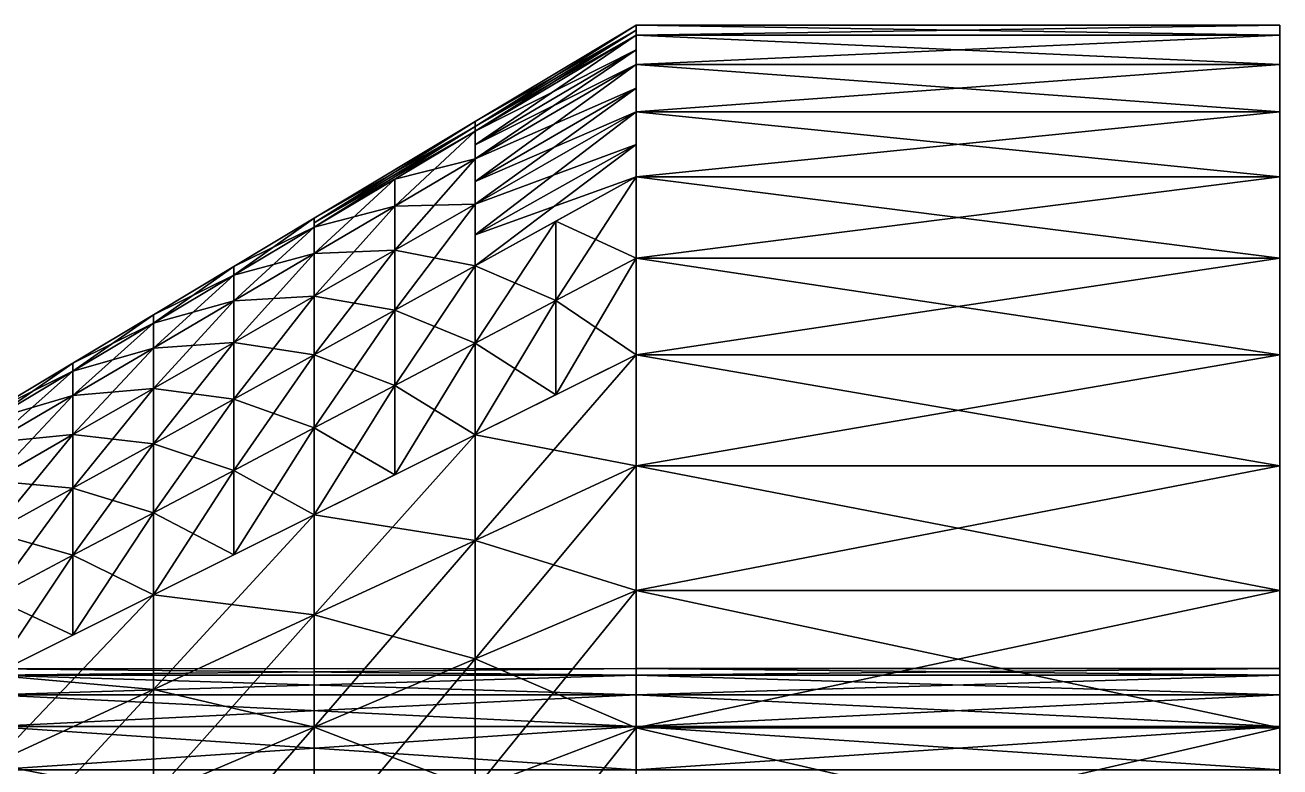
# Model space of a CAD drawing. Extents: x -4.8 to 8, y -8 to 8.
# Drawn here: x 4.881 to 8, y 2.956 to 4.8 of the extents above; entities that cross this region are included whole.
import ezdxf

# ---------------------------------------------------------------- set-up
doc = ezdxf.new("R2010")
doc.units = 0

msp = doc.modelspace()

# ---------------------------------------------------------------- linework, layer by layer
at = {"layer": 'PipeA_0_Conn1', "color": 1}
for points in [[(6.3999, 4.7875, -0.2454), (5.9999, 4.5481, -0.2331), (6.3999, 4.7999)], [(5.9999, 4.5599), (6.3999, 4.7999), (5.9999, 4.5481, -0.2331)], [(6.3999, 4.7999), (5.9999, 4.5599), (6.3999, 4.7875, 0.2454)], [(6.3999, 4.7751, -0.4908), (5.9999, 4.5363, -0.4662), (6.3999, 4.7875, -0.2454)], [(5.9999, 4.5481, -0.2331), (6.3999, 4.7875, -0.2454), (5.9999, 4.5363, -0.4662)], [(5.9999, 4.5481, 0.2331), (6.3999, 4.7875, 0.2454), (5.9999, 4.5599)], [(6.3999, 4.7875, 0.2454), (5.9999, 4.5481, 0.2331), (6.3999, 4.7751, 0.4908)], [(6.3999, 4.7387, -0.729), (5.9999, 4.5018, -0.6926), (6.3999, 4.7751, -0.4908)], [(5.9999, 4.5363, -0.4662), (6.3999, 4.7751, -0.4908), (5.9999, 4.5018, -0.6926)], [(5.9999, 4.5363, 0.4662), (6.3999, 4.7751, 0.4908), (5.9999, 4.5481, 0.2331)], [(6.3999, 4.7751, 0.4908), (5.9999, 4.5363, 0.4662), (6.3999, 4.7387, 0.729)], [(8, 4.7751, -0.4908), (6.3999, 4.7751, -0.4908), (8, 4.7999)], [(6.3999, 4.7999), (8, 4.7999), (6.3999, 4.7751, -0.4908)], [(8, 4.7999), (6.3999, 4.7999), (8, 4.7751, 0.4908)], [(6.3999, 4.7751, 0.4908), (8, 4.7751, 0.4908), (6.3999, 4.7999)], [(8, 4.7023, -0.9673), (6.3999, 4.7023, -0.9673), (8, 4.7751, -0.4908)], [(6.3999, 4.7751, -0.4908), (8, 4.7751, -0.4908), (6.3999, 4.7023, -0.9673)], [(8, 4.7751, 0.4908), (6.3999, 4.7751, 0.4908), (8, 4.7023, 0.9673)], [(6.3999, 4.7023, 0.9673), (8, 4.7023, 0.9673), (6.3999, 4.7751, 0.4908)], [(8, 3.1834, 0.3272), (8, 3.2), (8, 4.7999)], [(8, 3.1349, 0.6449), (8, 3.1834, 0.3272), (8, 4.7999)], [(8, 3.0561, 0.9515), (8, 3.1349, 0.6449), (8, 4.7999)], [(8, 2.9485, 1.2455), (8, 3.0561, 0.9515), (8, 4.7999)], [(8, 2.8137, 1.5253), (8, 2.9485, 1.2455), (8, 4.7999)], [(8, 2.6534, 1.7891), (8, 2.8137, 1.5253), (8, 4.7999)], [(8, 2.4692, 2.0354), (8, 2.6534, 1.7891), (8, 4.7999)], [(8, 2.2627, 2.2627), (8, 2.4692, 2.0354), (8, 4.7999)], [(8, 2.0354, 2.4692), (8, 2.2627, 2.2627), (8, 4.7999)], [(8, 2.0354, 2.4692), (8, 4.7999), (8, 4.7936, 0.247)], [(8, 4.7936, -0.247), (8, 4.7999), (8, 3.2)], [(8, 2.0354, 2.4692), (8, 4.7936, 0.247), (8, 4.7751, 0.4908)], [(8, 4.7446, -0.731), (8, 4.7751, -0.4908), (8, 4.7936, -0.247)], [(8, 4.6488, -1.1996), (8, 4.7446, -0.731), (8, 4.7936, -0.247)], [(8, 4.7936, -0.247), (8, 3.2), (8, 3.0532, -3.7038)], [(8, 4.3265, -2.0809), (8, 4.6488, -1.1996), (8, 4.7936, -0.247)], [(8, 4.7936, -0.247), (8, 3.0532, -3.7038), (8, 4.3265, -2.0809)], [(8, 1.7891, 2.6534), (8, 2.0354, 2.4692), (8, 4.7751, 0.4908)], [(8, 1.7891, 2.6534), (8, 4.7751, 0.4908), (8, 4.7446, 0.731)], [(8, 1.7891, 2.6534), (8, 4.7446, 0.731), (8, 4.7023, 0.9673)], [(8, 4.6488, -1.1996), (8, 4.7023, -0.9673), (8, 4.7446, -0.731)], [(6.3999, 4.7023, -0.9673), (5.9999, 4.4672, -0.919), (6.3999, 4.7387, -0.729)], [(5.9999, 4.5018, -0.6926), (6.3999, 4.7387, -0.729), (5.9999, 4.4672, -0.919)], [(5.9999, 4.5018, 0.6926), (6.3999, 4.7387, 0.729), (5.9999, 4.5363, 0.4662)], [(6.3999, 4.7387, 0.729), (5.9999, 4.5018, 0.6926), (6.3999, 4.7023, 0.9673)], [(6.3999, 4.6432, -1.1973), (5.9999, 4.411, -1.1375), (6.3999, 4.7023, -0.9673)], [(5.9999, 4.4672, -0.919), (6.3999, 4.7023, -0.9673), (5.9999, 4.411, -1.1375)], [(5.9999, 4.4672, 0.919), (6.3999, 4.7023, 0.9673), (5.9999, 4.5018, 0.6926)], [(6.3999, 4.7023, 0.9673), (5.9999, 4.4672, 0.919), (6.3999, 4.6432, 1.1973)], [(8, 4.5841, -1.4273), (6.3999, 4.5841, -1.4273), (8, 4.7023, -0.9673)], [(6.3999, 4.7023, -0.9673), (8, 4.7023, -0.9673), (6.3999, 4.5841, -1.4273)], [(8, 4.7023, 0.9673), (6.3999, 4.7023, 0.9673), (8, 4.5841, 1.4273)], [(6.3999, 4.5841, 1.4273), (8, 4.5841, 1.4273), (6.3999, 4.7023, 0.9673)], [(8, 1.5253, 2.8137), (8, 1.7891, 2.6534), (8, 4.7023, 0.9673)], [(8, 1.5253, 2.8137), (8, 4.7023, 0.9673), (8, 4.6488, 1.1996)], [(8, 1.5253, 2.8137), (8, 4.6488, 1.1996), (8, 4.5841, 1.4273)], [(8, 4.5086, -1.6503), (8, 4.5841, -1.4273), (8, 4.6488, -1.1996)], [(8, 4.3265, -2.0809), (8, 4.5086, -1.6503), (8, 4.6488, -1.1996)], [(6.3999, 4.5841, -1.4273), (5.9999, 4.3549, -1.356), (6.3999, 4.6432, -1.1973)], [(5.9999, 4.411, -1.1375), (6.3999, 4.6432, -1.1973), (5.9999, 4.3549, -1.356)], [(5.9999, 4.411, 1.1375), (6.3999, 4.6432, 1.1973), (5.9999, 4.4672, 0.919)], [(6.3999, 4.6432, 1.1973), (5.9999, 4.411, 1.1375), (6.3999, 4.5841, 1.4273)], [(5.9999, 4.5481, -0.2331), (5.5999, 4.3087, -0.2208), (5.9999, 4.5599)], [(5.5999, 4.3199), (5.9999, 4.5599), (5.5999, 4.3087, -0.2208)], [(5.9999, 4.5599), (5.5999, 4.3199), (5.9999, 4.5481, 0.2331)], [(6.3999, 4.5034, -1.6478), (5.9999, 4.2782, -1.5654), (6.3999, 4.5841, -1.4273)], [(5.9999, 4.3549, -1.356), (6.3999, 4.5841, -1.4273), (5.9999, 4.2782, -1.5654)], [(5.9999, 4.3549, 1.356), (6.3999, 4.5841, 1.4273), (5.9999, 4.411, 1.1375)], [(6.3999, 4.5841, 1.4273), (5.9999, 4.3549, 1.356), (6.3999, 4.5034, 1.6478)], [(8, 4.4227, -1.8683), (6.3999, 4.4227, -1.8683), (8, 4.5841, -1.4273)], [(6.3999, 4.5841, -1.4273), (8, 4.5841, -1.4273), (6.3999, 4.4227, -1.8683)], [(8, 4.5841, 1.4273), (6.3999, 4.5841, 1.4273), (8, 4.4227, 1.8683)], [(6.3999, 4.4227, 1.8683), (8, 4.4227, 1.8683), (6.3999, 4.5841, 1.4273)], [(8, 1.2455, 2.9485), (8, 1.5253, 2.8137), (8, 4.5841, 1.4273)], [(8, 1.2455, 2.9485), (8, 4.5841, 1.4273), (8, 4.5086, 1.6503)], [(5.9999, 4.5363, -0.4662), (5.5999, 4.2976, -0.4417), (5.9999, 4.5481, -0.2331)], [(5.5999, 4.3087, -0.2208), (5.9999, 4.5481, -0.2331), (5.5999, 4.2976, -0.4417)], [(5.5999, 4.3087, 0.2208), (5.9999, 4.5481, 0.2331), (5.5999, 4.3199)], [(5.9999, 4.5481, 0.2331), (5.5999, 4.3087, 0.2208), (5.9999, 4.5363, 0.4662)], [(5.5999, 4.2976, 0.4417), (5.9999, 4.5363, 0.4662), (5.5999, 4.3087, 0.2208)], [(5.9999, 4.4672, -0.919), (5.7999, 4.3497, -0.8948), (5.9999, 4.5363, -0.4662)], [(5.7999, 4.4169, -0.4539), (5.9999, 4.5363, -0.4662), (5.7999, 4.3497, -0.8948)], [(5.9999, 4.5363, 0.4662), (5.7999, 4.4169, 0.454), (5.9999, 4.4672, 0.919)], [(6.3999, 4.4227, -1.8683), (5.9999, 4.2015, -1.7749), (6.3999, 4.5034, -1.6478)], [(5.9999, 4.2782, -1.5654), (6.3999, 4.5034, -1.6478), (5.9999, 4.2015, -1.7749)], [(5.9999, 4.2782, 1.5654), (6.3999, 4.5034, 1.6478), (5.9999, 4.3549, 1.356)], [(6.3999, 4.5034, 1.6478), (5.9999, 4.2782, 1.5654), (6.3999, 4.4227, 1.8683)], [(8, 1.2455, 2.9485), (8, 4.5086, 1.6503), (8, 4.4227, 1.8683)], [(8, 4.3265, -2.0809), (8, 4.4227, -1.8683), (8, 4.5086, -1.6503)], [(5.9999, 4.3549, -1.356), (5.7999, 4.2402, -1.3203), (5.9999, 4.4672, -0.919)], [(5.7999, 4.3497, -0.8948), (5.9999, 4.4672, -0.919), (5.7999, 4.2402, -1.3203)], [(5.7999, 4.3497, 0.8948), (5.9999, 4.4672, 0.919), (5.7999, 4.4169, 0.454)], [(5.9999, 4.4672, 0.919), (5.7999, 4.3497, 0.8948), (5.9999, 4.3549, 1.356)], [(5.7999, 4.3497, -0.8948), (5.5999, 4.2321, -0.8706), (5.7999, 4.4169, -0.4539)], [(5.5999, 4.2976, -0.4417), (5.7999, 4.4169, -0.4539), (5.5999, 4.2321, -0.8706)], [(5.7999, 4.4169, 0.454), (5.5999, 4.2976, 0.4417), (5.7999, 4.3497, 0.8948)], [(5.9999, 4.2015, 1.7749), (6.3999, 4.4227, 1.8683), (5.9999, 4.2782, 1.5654)], [(6.3999, 4.2205, -2.2879), (6.1999, 4.115, -2.2307), (6.3999, 4.4227, -1.8683)], [(6.1999, 4.3121, -1.8216), (6.3999, 4.4227, -1.8683), (6.1999, 4.115, -2.2307)], [(6.3999, 4.4227, 1.8683), (6.1999, 4.3121, 1.8216), (6.3999, 4.2205, 2.2879)], [(8, 4.2205, -2.2879), (6.3999, 4.2205, -2.2879), (8, 4.4227, -1.8683)], [(6.3999, 4.4227, -1.8683), (8, 4.4227, -1.8683), (6.3999, 4.2205, -2.2879)], [(8, 4.4227, 1.8683), (6.3999, 4.4227, 1.8683), (8, 4.2205, 2.2879)], [(6.3999, 4.2205, 2.2879), (8, 4.2205, 2.2879), (6.3999, 4.4227, 1.8683)], [(8, 0.9515, 3.0561), (8, 1.2455, 2.9485), (8, 4.4227, 1.8683)], [(8, 0.9515, 3.0561), (8, 4.4227, 1.8683), (8, 4.3265, 2.0809)], [(5.7999, 4.2402, -1.3203), (5.5999, 4.1256, -1.2846), (5.7999, 4.3497, -0.8948)], [(5.5999, 4.2321, -0.8706), (5.7999, 4.3497, -0.8948), (5.5999, 4.1256, -1.2846)], [(5.5999, 4.2321, 0.8706), (5.7999, 4.3497, 0.8948), (5.5999, 4.2976, 0.4417)], [(5.7999, 4.3497, 0.8948), (5.5999, 4.2321, 0.8706), (5.7999, 4.2402, 1.3203)], [(5.9999, 4.2015, -1.7749), (5.7999, 4.0909, -1.7282), (5.9999, 4.3549, -1.356)], [(5.7999, 4.2402, -1.3203), (5.9999, 4.3549, -1.356), (5.7999, 4.0909, -1.7282)], [(5.7999, 4.2402, 1.3203), (5.9999, 4.3549, 1.356), (5.7999, 4.3497, 0.8948)], [(5.9999, 4.3549, 1.356), (5.7999, 4.2402, 1.3203), (5.9999, 4.2015, 1.7749)], [(5.5999, 4.2976, -0.4417), (5.3999, 4.1782, -0.4294), (5.5999, 4.3199)], [(5.3999, 4.1999), (5.5999, 4.3199), (5.3999, 4.1782, -0.4294)], [(5.5999, 4.3199), (5.3999, 4.1999), (5.5999, 4.2976, 0.4417)], [(6.1999, 4.115, -2.2307), (5.9999, 4.0095, -2.1735), (6.1999, 4.3121, -1.8216)], [(5.9999, 4.2015, -1.7749), (6.1999, 4.3121, -1.8216), (5.9999, 4.0095, -2.1735)], [(6.1999, 4.3121, 1.8216), (5.9999, 4.2015, 1.7749), (6.1999, 4.115, 2.2307)], [(6.1999, 4.115, 2.2307), (6.3999, 4.2205, 2.2879), (6.1999, 4.3121, 1.8216)], [(8, 0.9515, 3.0561), (8, 4.3265, 2.0809), (8, 4.2205, 2.2879)], [(8, 4.105, -2.4889), (8, 4.2205, -2.2879), (8, 4.3265, -2.0809)], [(8, 3.7038, -3.0532), (8, 4.105, -2.4889), (8, 4.3265, -2.0809)], [(8, 3.0532, -3.7038), (8, 3.7038, -3.0532), (8, 4.3265, -2.0809)], [(5.5999, 4.2321, -0.8706), (5.3999, 4.1145, -0.8464), (5.5999, 4.2976, -0.4417)], [(5.3999, 4.1782, -0.4294), (5.5999, 4.2976, -0.4417), (5.3999, 4.1145, -0.8464)], [(5.3999, 4.1782, 0.4294), (5.5999, 4.2976, 0.4417), (5.3999, 4.1999)], [(5.5999, 4.2976, 0.4417), (5.3999, 4.1782, 0.4294), (5.5999, 4.2321, 0.8706)], [(5.5999, 4.1256, -1.2846), (5.3999, 4.011, -1.2489), (5.5999, 4.2321, -0.8706)], [(5.3999, 4.1145, -0.8464), (5.5999, 4.2321, -0.8706), (5.3999, 4.011, -1.2489)], [(5.3999, 4.1145, 0.8464), (5.5999, 4.2321, 0.8706), (5.3999, 4.1782, 0.4294)], [(5.5999, 4.2321, 0.8706), (5.3999, 4.1145, 0.8464), (5.5999, 4.1256, 1.2846)], [(5.7999, 4.0909, -1.7282), (5.5999, 3.9804, -1.6815), (5.7999, 4.2402, -1.3203)], [(5.5999, 4.1256, -1.2846), (5.7999, 4.2402, -1.3203), (5.5999, 3.9804, -1.6815)], [(5.5999, 4.1256, 1.2846), (5.7999, 4.2402, 1.3203), (5.5999, 4.2321, 0.8706)], [(5.7999, 4.2402, 1.3203), (5.5999, 4.1256, 1.2846), (5.7999, 4.0909, 1.7282)], [(5.7999, 4.0909, 1.7282), (5.9999, 4.2015, 1.7749), (5.7999, 4.2402, 1.3203)], [(6.3999, 3.9801, -2.6836), (6.1999, 3.8806, -2.6165), (6.3999, 4.2205, -2.2879)], [(6.1999, 4.115, -2.2307), (6.3999, 4.2205, -2.2879), (6.1999, 3.8806, -2.6165)], [(6.3999, 4.2205, 2.2879), (6.1999, 4.115, 2.2307), (6.3999, 3.9801, 2.6836)], [(8, 3.9801, -2.6836), (6.3999, 3.9801, -2.6836), (8, 4.2205, -2.2879)], [(6.3999, 4.2205, -2.2879), (8, 4.2205, -2.2879), (6.3999, 3.9801, -2.6836)], [(8, 4.2205, 2.2879), (6.3999, 4.2205, 2.2879), (8, 3.9801, 2.6836)], [(6.3999, 3.9801, 2.6836), (8, 3.9801, 2.6836), (6.3999, 4.2205, 2.2879)], [(8, 0.6449, 3.1349), (8, 0.9515, 3.0561), (8, 4.2205, 2.2879)], [(8, 0.6449, 3.1349), (8, 4.2205, 2.2879), (8, 4.105, 2.4889)], [(5.3999, 4.1782, -0.4294), (5.1999, 4.0588, -0.4171), (5.3999, 4.1999)], [(5.1999, 4.0798), (5.3999, 4.1999), (5.1999, 4.0588, -0.4171)], [(5.3999, 4.1999), (5.1999, 4.0798), (5.3999, 4.1782, 0.4294)], [(5.9999, 4.0095, -2.1735), (5.7999, 3.904, -2.1163), (5.9999, 4.2015, -1.7749)], [(5.7999, 4.0909, -1.7282), (5.9999, 4.2015, -1.7749), (5.7999, 3.904, -2.1163)], [(5.9999, 4.2015, 1.7749), (5.7999, 4.0909, 1.7282), (5.9999, 4.0095, 2.1735)], [(5.9999, 4.0095, 2.1735), (6.1999, 4.115, 2.2307), (5.9999, 4.2015, 1.7749)], [(5.3999, 4.1145, -0.8464), (5.1999, 3.997, -0.8222), (5.3999, 4.1782, -0.4294)], [(5.1999, 4.0588, -0.4171), (5.3999, 4.1782, -0.4294), (5.1999, 3.997, -0.8222)], [(5.1999, 4.0588, 0.4171), (5.3999, 4.1782, 0.4294), (5.1999, 4.0798)], [(5.3999, 4.1782, 0.4294), (5.1999, 4.0588, 0.4171), (5.3999, 4.1145, 0.8464)], [(5.5999, 3.9804, -1.6815), (5.3999, 3.8698, -1.6348), (5.5999, 4.1256, -1.2846)], [(5.3999, 4.011, -1.2489), (5.5999, 4.1256, -1.2846), (5.3999, 3.8698, -1.6348)], [(5.3999, 4.011, 1.2489), (5.5999, 4.1256, 1.2846), (5.3999, 4.1145, 0.8464)], [(5.5999, 4.1256, 1.2846), (5.3999, 4.011, 1.2489), (5.5999, 3.9804, 1.6815)], [(5.5999, 3.9804, 1.6815), (5.7999, 4.0909, 1.7282), (5.5999, 4.1256, 1.2846)], [(5.3999, 4.011, -1.2489), (5.1999, 3.8964, -1.2132), (5.3999, 4.1145, -0.8464)], [(5.1999, 3.997, -0.8222), (5.3999, 4.1145, -0.8464), (5.1999, 3.8964, -1.2132)], [(5.1999, 3.997, 0.8222), (5.3999, 4.1145, 0.8464), (5.1999, 4.0588, 0.4171)], [(5.3999, 4.1145, 0.8464), (5.1999, 3.997, 0.8222), (5.3999, 4.011, 1.2489)], [(5.7999, 3.904, -2.1163), (5.5999, 3.7985, -2.0591), (5.7999, 4.0909, -1.7282)], [(5.5999, 3.9804, -1.6815), (5.7999, 4.0909, -1.7282), (5.5999, 3.7985, -2.0591)], [(5.7999, 4.0909, 1.7282), (5.5999, 3.9804, 1.6815), (5.7999, 3.904, 2.1163)], [(5.7999, 3.904, 2.1163), (5.9999, 4.0095, 2.1735), (5.7999, 4.0909, 1.7282)], [(6.1999, 3.8806, -2.6165), (5.9999, 3.7811, -2.5495), (6.1999, 4.115, -2.2307)], [(5.9999, 4.0095, -2.1735), (6.1999, 4.115, -2.2307), (5.9999, 3.7811, -2.5495)], [(6.1999, 4.115, 2.2307), (5.9999, 4.0095, 2.1735), (6.1999, 3.8806, 2.6166)], [(6.1999, 3.8806, 2.6166), (6.3999, 3.9801, 2.6836), (6.1999, 4.115, 2.2307)], [(8, 0.6449, 3.1349), (8, 4.105, 2.4889), (8, 3.9801, 2.6836)], [(8, 3.7038, -3.0532), (8, 3.9801, -2.6836), (8, 4.105, -2.4889)], [(5.1999, 4.0588, -0.4171), (4.9999, 3.9394, -0.4049), (5.1999, 4.0798)], [(4.9999, 3.9598), (5.1999, 4.0798), (4.9999, 3.9394, -0.4049)], [(5.1999, 4.0798), (4.9999, 3.9598), (5.1999, 4.0588, 0.4171)], [(5.1999, 3.997, -0.8222), (4.9999, 3.8794, -0.798), (5.1999, 4.0588, -0.4171)], [(4.9999, 3.9394, -0.4049), (5.1999, 4.0588, -0.4171), (4.9999, 3.8794, -0.798)], [(4.9999, 3.9394, 0.4049), (5.1999, 4.0588, 0.4171), (4.9999, 3.9598)], [(5.1999, 4.0588, 0.4171), (4.9999, 3.9394, 0.4049), (5.1999, 3.997, 0.8222)], [(5.1999, 3.8964, -1.2132), (4.9999, 3.7818, -1.1775), (5.1999, 3.997, -0.8222)], [(4.9999, 3.8794, -0.798), (5.1999, 3.997, -0.8222), (4.9999, 3.7818, -1.1775)], [(4.9999, 3.8794, 0.7981), (5.1999, 3.997, 0.8222), (4.9999, 3.9394, 0.4049)], [(5.1999, 3.997, 0.8222), (4.9999, 3.8794, 0.7981), (5.1999, 3.8964, 1.2132)], [(5.3999, 3.8698, -1.6348), (5.1999, 3.7592, -1.5881), (5.3999, 4.011, -1.2489)], [(5.1999, 3.8964, -1.2132), (5.3999, 4.011, -1.2489), (5.1999, 3.7592, -1.5881)], [(5.1999, 3.8964, 1.2132), (5.3999, 4.011, 1.2489), (5.1999, 3.997, 0.8222)], [(5.3999, 4.011, 1.2489), (5.1999, 3.8964, 1.2132), (5.3999, 3.8698, 1.6348)], [(5.3999, 3.8698, 1.6348), (5.5999, 3.9804, 1.6815), (5.3999, 4.011, 1.2489)], [(5.9999, 3.7811, -2.5495), (5.7999, 3.6816, -2.4824), (5.9999, 4.0095, -2.1735)], [(5.7999, 3.904, -2.1163), (5.9999, 4.0095, -2.1735), (5.7999, 3.6816, -2.4824)], [(5.9999, 4.0095, 2.1735), (5.7999, 3.904, 2.1163), (5.9999, 3.7811, 2.5495)], [(5.9999, 3.7811, 2.5495), (6.1999, 3.8806, 2.6166), (5.9999, 4.0095, 2.1735)], [(5.5999, 3.7985, -2.0591), (5.3999, 3.6929, -2.0019), (5.5999, 3.9804, -1.6815)], [(5.3999, 3.8698, -1.6348), (5.5999, 3.9804, -1.6815), (5.3999, 3.6929, -2.0019)], [(5.5999, 3.9804, 1.6815), (5.3999, 3.8698, 1.6348), (5.5999, 3.7985, 2.0591)], [(5.5999, 3.7985, 2.0591), (5.7999, 3.904, 2.1163), (5.5999, 3.9804, 1.6815)], [(6.3999, 3.7038, -3.0532), (5.9999, 3.5186, -2.9005), (6.3999, 3.9801, -2.6836)], [(5.9999, 3.7811, -2.5495), (6.3999, 3.9801, -2.6836), (5.9999, 3.5186, -2.9005)], [(6.3999, 3.9801, 2.6836), (5.9999, 3.7811, 2.5495), (6.3999, 3.7038, 3.0532)], [(8, 3.7038, -3.0532), (6.3999, 3.7038, -3.0532), (8, 3.9801, -2.6836)], [(6.3999, 3.9801, -2.6836), (8, 3.9801, -2.6836), (6.3999, 3.7038, -3.0532)], [(8, 3.9801, 2.6836), (6.3999, 3.9801, 2.6836), (8, 3.7038, 3.0532)], [(6.3999, 3.7038, 3.0532), (8, 3.7038, 3.0532), (6.3999, 3.9801, 2.6836)], [(8, 0.3272, 3.1834), (8, 0.6449, 3.1349), (8, 3.9801, 2.6836)], [(8, 0.3272, 3.1834), (8, 3.9801, 2.6836), (8, 3.7038, 3.0532)], [(4.9999, 3.9394, -0.4049), (4.7999, 3.82, -0.3926), (4.9999, 3.9598)], [(4.7999, 3.8398), (4.9999, 3.9598), (4.7999, 3.82, -0.3926)], [(4.9999, 3.9598), (4.7999, 3.8398), (4.9999, 3.9394, 0.4049)], [(4.9999, 3.8794, -0.798), (4.7999, 3.7618, -0.7739), (4.9999, 3.9394, -0.4049)], [(4.7999, 3.82, -0.3926), (4.9999, 3.9394, -0.4049), (4.7999, 3.7618, -0.7739)], [(4.7999, 3.82, 0.3926), (4.9999, 3.9394, 0.4049), (4.7999, 3.8398)], [(4.9999, 3.9394, 0.4049), (4.7999, 3.82, 0.3926), (4.9999, 3.8794, 0.7981)], [(5.7999, 3.6816, -2.4824), (5.5999, 3.5821, -2.4153), (5.7999, 3.904, -2.1163)], [(5.5999, 3.7985, -2.0591), (5.7999, 3.904, -2.1163), (5.5999, 3.5821, -2.4153)], [(5.7999, 3.904, 2.1163), (5.5999, 3.7985, 2.0591), (5.7999, 3.6816, 2.4824)], [(5.7999, 3.6816, 2.4824), (5.9999, 3.7811, 2.5495), (5.7999, 3.904, 2.1163)], [(4.9999, 3.7818, -1.1775), (4.7999, 3.6672, -1.1418), (4.9999, 3.8794, -0.798)], [(4.7999, 3.7618, -0.7739), (4.9999, 3.8794, -0.798), (4.7999, 3.6672, -1.1418)], [(4.7999, 3.7618, 0.7739), (4.9999, 3.8794, 0.7981), (4.7999, 3.82, 0.3926)], [(4.9999, 3.8794, 0.7981), (4.7999, 3.7618, 0.7739), (4.9999, 3.7818, 1.1775)], [(5.1999, 3.7592, -1.5881), (4.9999, 3.6487, -1.5413), (5.1999, 3.8964, -1.2132)], [(4.9999, 3.7818, -1.1775), (5.1999, 3.8964, -1.2132), (4.9999, 3.6487, -1.5413)], [(4.9999, 3.7818, 1.1775), (5.1999, 3.8964, 1.2132), (4.9999, 3.8794, 0.7981)], [(5.1999, 3.8964, 1.2132), (4.9999, 3.7818, 1.1775), (5.1999, 3.7592, 1.5881)], [(5.1999, 3.7592, 1.5881), (5.3999, 3.8698, 1.6348), (5.1999, 3.8964, 1.2132)], [(5.3999, 3.6929, -2.0019), (5.1999, 3.5874, -1.9447), (5.3999, 3.8698, -1.6348)], [(5.1999, 3.7592, -1.5881), (5.3999, 3.8698, -1.6348), (5.1999, 3.5874, -1.9447)], [(5.3999, 3.8698, 1.6348), (5.1999, 3.7592, 1.5881), (5.3999, 3.6929, 2.0019)], [(5.3999, 3.6929, 2.0019), (5.5999, 3.7985, 2.0591), (5.3999, 3.8698, 1.6348)], [(4.9999, 3.6487, -1.5413), (4.7999, 3.5381, -1.4946), (4.9999, 3.7818, -1.1775)], [(4.7999, 3.6672, -1.1418), (4.9999, 3.7818, -1.1775), (4.7999, 3.5381, -1.4946)], [(4.7999, 3.6672, 1.1419), (4.9999, 3.7818, 1.1775), (4.7999, 3.7618, 0.7739)], [(4.9999, 3.7818, 1.1775), (4.7999, 3.6672, 1.1419), (4.9999, 3.6487, 1.5414)], [(4.9999, 3.6487, 1.5414), (5.1999, 3.7592, 1.5881), (4.9999, 3.7818, 1.1775)], [(5.5999, 3.5821, -2.4153), (5.3999, 3.4826, -2.3482), (5.5999, 3.7985, -2.0591)], [(5.3999, 3.6929, -2.0019), (5.5999, 3.7985, -2.0591), (5.3999, 3.4826, -2.3482)], [(5.5999, 3.7985, 2.0591), (5.3999, 3.6929, 2.0019), (5.5999, 3.5821, 2.4153)], [(5.5999, 3.5821, 2.4153), (5.7999, 3.6816, 2.4824), (5.5999, 3.7985, 2.0591)], [(5.9999, 3.5186, -2.9005), (5.5999, 3.3334, -2.7478), (5.9999, 3.7811, -2.5495)], [(5.5999, 3.5821, -2.4153), (5.9999, 3.7811, -2.5495), (5.5999, 3.3334, -2.7478)], [(5.9999, 3.7811, 2.5495), (5.5999, 3.5821, 2.4153), (5.9999, 3.5186, 2.9005)], [(5.9999, 3.5186, 2.9005), (6.3999, 3.7038, 3.0532), (5.9999, 3.7811, 2.5495)], [(5.1999, 3.5874, -1.9447), (4.9999, 3.4819, -1.8875), (5.1999, 3.7592, -1.5881)], [(4.9999, 3.6487, -1.5413), (5.1999, 3.7592, -1.5881), (4.9999, 3.4819, -1.8875)], [(5.1999, 3.7592, 1.5881), (4.9999, 3.6487, 1.5414), (5.1999, 3.5874, 1.9447)], [(5.1999, 3.5874, 1.9447), (5.3999, 3.6929, 2.0019), (5.1999, 3.7592, 1.5881)], [(5.3999, 3.4826, -2.3482), (5.1999, 3.3831, -2.2811), (5.3999, 3.6929, -2.0019)], [(5.1999, 3.5874, -1.9447), (5.3999, 3.6929, -2.0019), (5.1999, 3.3831, -2.2811)], [(5.3999, 3.6929, 2.0019), (5.1999, 3.5874, 1.9447), (5.3999, 3.4826, 2.3482)], [(5.3999, 3.4826, 2.3482), (5.5999, 3.5821, 2.4153), (5.3999, 3.6929, 2.0019)], [(6.3999, 3.394, -3.394), (5.9999, 3.2243, -3.2243), (6.3999, 3.7038, -3.0532)], [(5.9999, 3.5186, -2.9005), (6.3999, 3.7038, -3.0532), (5.9999, 3.2243, -3.2243)], [(6.3999, 3.7038, 3.0532), (5.9999, 3.5186, 2.9005), (6.3999, 3.394, 3.394)], [(8, 3.394, -3.394), (6.3999, 3.394, -3.394), (8, 3.7038, -3.0532)], [(6.3999, 3.7038, -3.0532), (8, 3.7038, -3.0532), (6.3999, 3.394, -3.394)], [(8, 3.7038, 3.0532), (6.3999, 3.7038, 3.0532), (8, 3.394, 3.394)], [(6.3999, 3.394, 3.394), (8, 3.394, 3.394), (6.3999, 3.7038, 3.0532)], [(8, 0, 3.2), (8, 0.3272, 3.1834), (8, 3.7038, 3.0532)], [(8, 3.7038, 3.0532), (8, 3.394, 3.394), (8, 3.0532, 3.7038)], [(8, 0.247, 4.7936), (8, 0, 3.2), (8, 3.7038, 3.0532)], [(8, 3.7038, 3.0532), (8, 3.0532, 3.7038), (8, 2.0809, 4.3265)], [(8, 0.247, 4.7936), (8, 3.7038, 3.0532), (8, 2.0809, 4.3265)], [(8, 3.0532, -3.7038), (8, 3.394, -3.394), (8, 3.7038, -3.0532)], [(4.7999, 3.5381, 1.4947), (4.9999, 3.6487, 1.5414), (4.7999, 3.6672, 1.1419)], [(4.9999, 3.4819, -1.8875), (4.7999, 3.3764, -1.8303), (4.9999, 3.6487, -1.5413)], [(4.7999, 3.5381, -1.4946), (4.9999, 3.6487, -1.5413), (4.7999, 3.3764, -1.8303)], [(4.9999, 3.6487, 1.5414), (4.7999, 3.5381, 1.4947), (4.9999, 3.4819, 1.8875)], [(4.9999, 3.4819, 1.8875), (5.1999, 3.5874, 1.9447), (4.9999, 3.6487, 1.5414)], [(5.1999, 3.3831, -2.2811), (4.9999, 3.2836, -2.214), (5.1999, 3.5874, -1.9447)], [(4.9999, 3.4819, -1.8875), (5.1999, 3.5874, -1.9447), (4.9999, 3.2836, -2.214)], [(5.1999, 3.5874, 1.9447), (4.9999, 3.4819, 1.8875), (5.1999, 3.3831, 2.2811)], [(5.1999, 3.3831, 2.2811), (5.3999, 3.4826, 2.3482), (5.1999, 3.5874, 1.9447)], [(5.5999, 3.3334, -2.7478), (5.1999, 3.1482, -2.5952), (5.5999, 3.5821, -2.4153)], [(5.1999, 3.3831, -2.2811), (5.5999, 3.5821, -2.4153), (5.1999, 3.1482, -2.5952)], [(5.5999, 3.5821, 2.4153), (5.1999, 3.3831, 2.2811), (5.5999, 3.3334, 2.7478)], [(5.5999, 3.3334, 2.7478), (5.9999, 3.5186, 2.9005), (5.5999, 3.5821, 2.4153)], [(4.7999, 3.3764, 1.8303), (4.9999, 3.4819, 1.8875), (4.7999, 3.5381, 1.4947)], [(5.9999, 3.2243, -3.2243), (5.5999, 3.0546, -3.0546), (5.9999, 3.5186, -2.9005)], [(5.5999, 3.3334, -2.7478), (5.9999, 3.5186, -2.9005), (5.5999, 3.0546, -3.0546)], [(5.9999, 3.5186, 2.9005), (5.5999, 3.3334, 2.7478), (5.9999, 3.2243, 3.2243)], [(5.9999, 3.2243, 3.2243), (6.3999, 3.394, 3.394), (5.9999, 3.5186, 2.9005)], [(4.9999, 3.2836, -2.214), (4.7999, 3.1841, -2.1469), (4.9999, 3.4819, -1.8875)], [(4.7999, 3.3764, -1.8303), (4.9999, 3.4819, -1.8875), (4.7999, 3.1841, -2.1469)], [(4.9999, 3.4819, 1.8875), (4.7999, 3.3764, 1.8303), (4.9999, 3.2836, 2.214)], [(4.9999, 3.2836, 2.214), (5.1999, 3.3831, 2.2811), (4.9999, 3.4819, 1.8875)], [(5.1999, 3.1482, -2.5952), (4.7999, 2.963, -2.4425), (5.1999, 3.3831, -2.2811)], [(4.7999, 3.1841, -2.1469), (5.1999, 3.3831, -2.2811), (4.7999, 2.963, -2.4425)], [(5.1999, 3.3831, 2.2811), (4.7999, 3.1841, 2.1469), (5.1999, 3.1482, 2.5952)], [(4.7999, 3.1841, 2.1469), (4.9999, 3.2836, 2.214), (4.7999, 3.3764, 1.8303)], [(5.1999, 3.1482, 2.5952), (5.5999, 3.3334, 2.7478), (5.1999, 3.3831, 2.2811)], [(6.3999, 3.0532, -3.7038), (5.9999, 2.9005, -3.5186), (6.3999, 3.394, -3.394)], [(5.9999, 3.2243, -3.2243), (6.3999, 3.394, -3.394), (5.9999, 2.9005, -3.5186)], [(6.3999, 3.394, 3.394), (5.9999, 3.2243, 3.2243), (6.3999, 3.0532, 3.7038)], [(8, 3.0532, -3.7038), (6.3999, 3.0532, -3.7038), (8, 3.394, -3.394)], [(6.3999, 3.394, -3.394), (8, 3.394, -3.394), (6.3999, 3.0532, -3.7038)], [(8, 3.394, 3.394), (6.3999, 3.394, 3.394), (8, 3.0532, 3.7038)], [(6.3999, 3.0532, 3.7038), (8, 3.0532, 3.7038), (6.3999, 3.394, 3.394)], [(5.5999, 3.0546, -3.0546), (5.1999, 2.8849, -2.8849), (5.5999, 3.3334, -2.7478)], [(5.1999, 3.1482, -2.5952), (5.5999, 3.3334, -2.7478), (5.1999, 2.8849, -2.8849)], [(5.5999, 3.3334, 2.7478), (5.1999, 3.1482, 2.5952), (5.5999, 3.0546, 3.0546)], [(5.5999, 3.0546, 3.0546), (5.9999, 3.2243, 3.2243), (5.5999, 3.3334, 2.7478)], [(5.9999, 2.9005, -3.5186), (5.5999, 2.7478, -3.3334), (5.9999, 3.2243, -3.2243)], [(5.5999, 3.0546, -3.0546), (5.9999, 3.2243, -3.2243), (5.5999, 2.7478, -3.3334)], [(5.9999, 3.2243, 3.2243), (5.5999, 3.0546, 3.0546), (5.9999, 2.9005, 3.5186)], [(5.9999, 2.9005, 3.5186), (6.3999, 3.0532, 3.7038), (5.9999, 3.2243, 3.2243)], [(6.3999, 3.1834, 0.3272), (4.7999, 3.1834, 0.3272), (6.3999, 3.2)], [(4.7999, 3.1999), (6.3999, 3.2), (4.7999, 3.1834, 0.3272)], [(6.3999, 3.2), (4.7999, 3.1999), (6.3999, 3.1834, -0.3272)], [(4.7999, 3.1834, -0.3272), (6.3999, 3.1834, -0.3272), (4.7999, 3.1999)], [(4.7999, 2.963, 2.4425), (5.1999, 3.1482, 2.5952), (4.7999, 3.1841, 2.1469)], [(6.3999, 3.1349, 0.6449), (4.7999, 3.1349, 0.6449), (6.3999, 3.1834, 0.3272)], [(4.7999, 3.1834, 0.3272), (6.3999, 3.1834, 0.3272), (4.7999, 3.1349, 0.6449)], [(6.3999, 3.1834, -0.3272), (4.7999, 3.1834, -0.3272), (6.3999, 3.1349, -0.6449)], [(4.7999, 3.1349, -0.6449), (6.3999, 3.1349, -0.6449), (4.7999, 3.1834, -0.3272)], [(8, 3.1834, 0.3272), (6.3999, 3.1834, 0.3272), (8, 3.2)], [(6.3999, 3.2), (8, 3.2), (6.3999, 3.1834, 0.3272)], [(8, 3.2), (6.3999, 3.2), (8, 3.1834, -0.3272)], [(6.3999, 3.1834, -0.3272), (8, 3.1834, -0.3272), (6.3999, 3.2)], [(8, 3.1349, 0.6449), (6.3999, 3.1349, 0.6449), (8, 3.1834, 0.3272)], [(6.3999, 3.1834, 0.3272), (8, 3.1834, 0.3272), (6.3999, 3.1349, 0.6449)], [(8, 3.1834, -0.3272), (6.3999, 3.1834, -0.3272), (8, 3.1349, -0.6449)], [(6.3999, 3.1349, -0.6449), (8, 3.1349, -0.6449), (6.3999, 3.1834, -0.3272)], [(8, 3.2), (8, 3.1834, -0.3272), (8, 3.0532, -3.7038)], [(8, 3.1834, -0.3272), (8, 3.1349, -0.6449), (8, 2.6836, -3.9801)], [(8, 3.1834, -0.3272), (8, 2.6836, -3.9801), (8, 3.0532, -3.7038)], [(5.1999, 2.8849, -2.8849), (4.7999, 2.7152, -2.7152), (5.1999, 3.1482, -2.5952)], [(4.7999, 2.963, -2.4425), (5.1999, 3.1482, -2.5952), (4.7999, 2.7152, -2.7152)], [(5.1999, 3.1482, 2.5952), (4.7999, 2.963, 2.4425), (5.1999, 2.8849, 2.8849)], [(6.3999, 3.0561, 0.9515), (4.7999, 3.056, 0.9515), (6.3999, 3.1349, 0.6449)], [(4.7999, 3.1349, 0.6449), (6.3999, 3.1349, 0.6449), (4.7999, 3.056, 0.9515)], [(6.3999, 3.1349, -0.6449), (4.7999, 3.1349, -0.6449), (6.3999, 3.0561, -0.9515)], [(4.7999, 3.056, -0.9515), (6.3999, 3.0561, -0.9515), (4.7999, 3.1349, -0.6449)], [(5.1999, 2.8849, 2.8849), (5.5999, 3.0546, 3.0546), (5.1999, 3.1482, 2.5952)], [(8, 3.0561, 0.9515), (6.3999, 3.0561, 0.9515), (8, 3.1349, 0.6449)], [(6.3999, 3.1349, 0.6449), (8, 3.1349, 0.6449), (6.3999, 3.0561, 0.9515)], [(8, 3.1349, -0.6449), (6.3999, 3.1349, -0.6449), (8, 3.0561, -0.9515)], [(6.3999, 3.0561, -0.9515), (8, 3.0561, -0.9515), (6.3999, 3.1349, -0.6449)], [(8, 3.1349, -0.6449), (8, 3.0561, -0.9515), (8, 2.2879, -4.2205)], [(8, 3.1349, -0.6449), (8, 2.2879, -4.2205), (8, 2.4889, -4.105)], [(8, 3.1349, -0.6449), (8, 2.4889, -4.105), (8, 2.6836, -3.9801)], [(6.3999, 2.9485, 1.2455), (4.7999, 2.9484, 1.2455), (6.3999, 3.0561, 0.9515)], [(4.7999, 3.056, 0.9515), (6.3999, 3.0561, 0.9515), (4.7999, 2.9484, 1.2455)], [(6.3999, 3.0561, -0.9515), (4.7999, 3.056, -0.9515), (6.3999, 2.9485, -1.2455)], [(4.7999, 2.9484, -1.2455), (6.3999, 2.9485, -1.2455), (4.7999, 3.056, -0.9515)], [(5.5999, 2.7478, -3.3334), (5.1999, 2.5952, -3.1482), (5.5999, 3.0546, -3.0546)], [(5.1999, 2.8849, -2.8849), (5.5999, 3.0546, -3.0546), (5.1999, 2.5952, -3.1482)], [(5.5999, 3.0546, 3.0546), (5.1999, 2.8849, 2.8849), (5.5999, 2.7478, 3.3334)], [(5.5999, 2.7478, 3.3334), (5.9999, 2.9005, 3.5186), (5.5999, 3.0546, 3.0546)], [(6.3999, 2.6836, -3.9801), (5.9999, 2.5495, -3.7811), (6.3999, 3.0532, -3.7038)], [(5.9999, 2.9005, -3.5186), (6.3999, 3.0532, -3.7038), (5.9999, 2.5495, -3.7811)], [(6.3999, 3.0532, 3.7038), (5.9999, 2.9005, 3.5186), (6.3999, 2.6836, 3.9801)], [(8, 2.9485, 1.2455), (6.3999, 2.9485, 1.2455), (8, 3.0561, 0.9515)], [(6.3999, 3.0561, 0.9515), (8, 3.0561, 0.9515), (6.3999, 2.9485, 1.2455)], [(8, 3.0561, -0.9515), (6.3999, 3.0561, -0.9515), (8, 2.9485, -1.2455)], [(6.3999, 2.9485, -1.2455), (8, 2.9485, -1.2455), (6.3999, 3.0561, -0.9515)], [(8, 2.6836, -3.9801), (6.3999, 2.6836, -3.9801), (8, 3.0532, -3.7038)], [(6.3999, 3.0532, -3.7038), (8, 3.0532, -3.7038), (6.3999, 2.6836, -3.9801)], [(8, 3.0532, 3.7038), (6.3999, 3.0532, 3.7038), (8, 2.6836, 3.9801)], [(6.3999, 2.6836, 3.9801), (8, 2.6836, 3.9801), (6.3999, 3.0532, 3.7038)], [(8, 3.0561, -0.9515), (8, 2.9485, -1.2455), (8, 1.8683, -4.4227)], [(8, 3.0561, -0.9515), (8, 1.8683, -4.4227), (8, 2.0809, -4.3265)], [(8, 3.0561, -0.9515), (8, 2.0809, -4.3265), (8, 2.2879, -4.2205)], [(8, 3.0532, 3.7038), (8, 2.6836, 3.9801), (8, 2.4889, 4.105)], [(8, 3.0532, 3.7038), (8, 2.4889, 4.105), (8, 2.0809, 4.3265)], [(4.7999, 2.7152, 2.7152), (5.1999, 2.8849, 2.8849), (4.7999, 2.963, 2.4425)]]:
    msp.add_3dface(points, dxfattribs=at)

doc.saveas('drawing.dxf')
